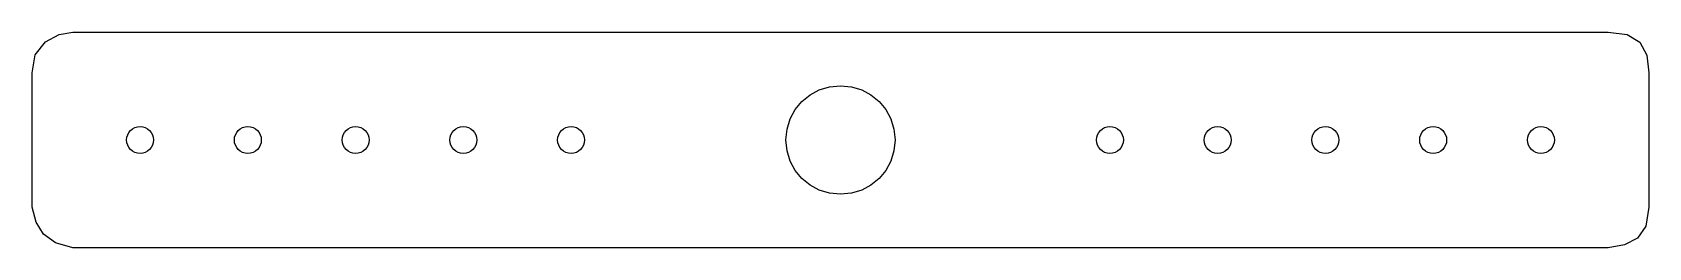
# Model space of a CAD drawing. Extents: x 0 to 60, y 0 to 8.
import ezdxf

# ---------------------------------------------------------------- set-up
doc = ezdxf.new("R2010")
doc.units = 0
doc.layers.add('Layer_1', color=7, linetype='CONTINUOUS')

msp = doc.modelspace()

# ---------------------------------------------------------------- linework, layer by layer
at = {"layer": 'Layer_1', "color": 7}
for points in [[(58.499999, -0.000001), (1.5, -0.000001), (0.860865, 0.181299), (0.416828, 0.505685), (0.139378, 0.952217), (0, 1.500011), (0, 6.500001), (0.109039, 7.163392), (0.486661, 7.640602), (0.995951, 7.922513), (1.5, 7.999983), (58.499999, 7.999983), (59.2049, 7.920171), (59.672584, 7.628099), (59.928974, 7.146967), (59.999999, 6.500001), (59.999999, 1.500011), (59.898492, 0.796882), (59.581158, 0.352608), (59.098242, 0.107018), (58.499999, -0.000001)], [(32.023749, 4), (31.982634, 3.593376), (31.864713, 3.214645), (31.678125, 2.871919), (31.431007, 2.573315), (31.131497, 2.326943), (30.787734, 2.140918), (30.407855, 2.023354), (29.999999, 1.982362), (29.592143, 2.023354), (29.212264, 2.140918), (28.868501, 2.326943), (28.568992, 2.573315), (28.321874, 2.871919), (28.135285, 3.214645), (28.017364, 3.593376), (27.976249, 4), (28.017364, 4.406624), (28.135285, 4.785355), (28.321874, 5.128081), (28.568992, 5.426685), (28.868501, 5.673057), (29.212264, 5.859082), (29.592143, 5.976646), (29.999999, 6.017638), (30.407855, 5.976646), (30.787734, 5.859082), (31.131497, 5.673057), (31.431007, 5.426685), (31.678125, 5.128081), (31.864713, 4.785355), (31.982634, 4.406624), (32.023749, 4)]]:
    msp.add_lwpolyline(points, dxfattribs=at)
at = {"layer": 'Layer_1', "color": 1}
for points in [[(4.5, 4.000012), (4.489842, 3.899244), (4.460708, 3.805389), (4.414608, 3.720457), (4.353554, 3.646458), (4.279555, 3.585404), (4.194623, 3.539304), (4.100768, 3.51017), (4, 3.500012), (3.899233, 3.51017), (3.805378, 3.539304), (3.720446, 3.585404), (3.646447, 3.646458), (3.585393, 3.720457), (3.539293, 3.805389), (3.510159, 3.899244), (3.5, 4.000012), (3.510159, 4.100779), (3.539293, 4.194634), (3.585393, 4.279566), (3.646447, 4.353565), (3.720446, 4.41462), (3.805378, 4.460719), (3.899233, 4.489853), (4, 4.500012), (4.100768, 4.489853), (4.194623, 4.460719), (4.279555, 4.41462), (4.353554, 4.353565), (4.414608, 4.279566), (4.460708, 4.194634), (4.489842, 4.100779), (4.5, 4.000012)], [(8.499999, 4.000012), (8.489841, 3.899244), (8.460707, 3.805389), (8.414607, 3.720457), (8.353553, 3.646458), (8.279554, 3.585404), (8.194622, 3.539304), (8.100767, 3.51017), (7.999999, 3.500012), (7.899232, 3.51017), (7.805377, 3.539304), (7.720444, 3.585404), (7.646446, 3.646458), (7.585391, 3.720457), (7.539292, 3.805389), (7.510157, 3.899244), (7.499999, 4.000012), (7.510157, 4.100779), (7.539292, 4.194634), (7.585391, 4.279566), (7.646446, 4.353565), (7.720444, 4.41462), (7.805377, 4.460719), (7.899232, 4.489853), (7.999999, 4.500012), (8.100767, 4.489853), (8.194622, 4.460719), (8.279554, 4.41462), (8.353553, 4.353565), (8.414607, 4.279566), (8.460707, 4.194634), (8.489841, 4.100779), (8.499999, 4.000012)], [(12.499999, 4.000012), (12.489841, 3.899244), (12.460707, 3.805389), (12.414607, 3.720457), (12.353552, 3.646458), (12.279554, 3.585404), (12.194622, 3.539304), (12.100767, 3.51017), (11.999999, 3.500012), (11.899232, 3.51017), (11.805376, 3.539304), (11.720444, 3.585404), (11.646446, 3.646458), (11.585391, 3.720457), (11.539291, 3.805389), (11.510157, 3.899244), (11.499999, 4.000012), (11.510157, 4.100779), (11.539291, 4.194634), (11.585391, 4.279566), (11.646446, 4.353565), (11.720444, 4.41462), (11.805376, 4.460719), (11.899232, 4.489853), (11.999999, 4.500012), (12.100767, 4.489853), (12.194622, 4.460719), (12.279554, 4.41462), (12.353552, 4.353565), (12.414607, 4.279566), (12.460707, 4.194634), (12.489841, 4.100779), (12.499999, 4.000012)], [(16.499999, 4.000012), (16.489841, 3.899244), (16.460707, 3.805389), (16.414607, 3.720457), (16.353552, 3.646458), (16.279554, 3.585404), (16.194621, 3.539304), (16.100766, 3.51017), (15.999999, 3.500012), (15.899232, 3.51017), (15.805376, 3.539304), (15.720444, 3.585404), (15.646445, 3.646458), (15.585391, 3.720457), (15.539291, 3.805389), (15.510157, 3.899244), (15.499999, 4.000012), (15.510157, 4.100779), (15.539291, 4.194634), (15.585391, 4.279566), (15.646445, 4.353565), (15.720444, 4.41462), (15.805376, 4.460719), (15.899232, 4.489853), (15.999999, 4.500012), (16.100766, 4.489853), (16.194621, 4.460719), (16.279554, 4.41462), (16.353552, 4.353565), (16.414607, 4.279566), (16.460707, 4.194634), (16.489841, 4.100779), (16.499999, 4.000012)], [(20.499999, 4.000012), (20.489841, 3.899244), (20.460707, 3.805389), (20.414607, 3.720457), (20.353553, 3.646458), (20.279554, 3.585404), (20.194622, 3.539304), (20.100767, 3.51017), (19.999999, 3.500012), (19.899232, 3.51017), (19.805377, 3.539304), (19.720444, 3.585404), (19.646446, 3.646458), (19.585391, 3.720457), (19.539291, 3.805389), (19.510157, 3.899244), (19.499999, 4.000012), (19.510157, 4.100779), (19.539291, 4.194634), (19.585391, 4.279566), (19.646446, 4.353565), (19.720444, 4.41462), (19.805377, 4.460719), (19.899232, 4.489853), (19.999999, 4.500012), (20.100767, 4.489853), (20.194622, 4.460719), (20.279554, 4.41462), (20.353553, 4.353565), (20.414607, 4.279566), (20.460707, 4.194634), (20.489841, 4.100779), (20.499999, 4.000012)], [(40.499999, 4.000012), (40.489841, 3.899244), (40.460707, 3.805389), (40.414607, 3.720457), (40.353553, 3.646458), (40.279554, 3.585404), (40.194622, 3.539304), (40.100767, 3.51017), (39.999999, 3.500012), (39.899232, 3.51017), (39.805377, 3.539304), (39.720444, 3.585404), (39.646446, 3.646458), (39.585391, 3.720457), (39.539292, 3.805389), (39.510157, 3.899244), (39.499999, 4.000012), (39.510157, 4.100779), (39.539292, 4.194634), (39.585391, 4.279566), (39.646446, 4.353565), (39.720444, 4.41462), (39.805377, 4.460719), (39.899232, 4.489853), (39.999999, 4.500012), (40.100767, 4.489853), (40.194622, 4.460719), (40.279554, 4.41462), (40.353553, 4.353565), (40.414607, 4.279566), (40.460707, 4.194634), (40.489841, 4.100779), (40.499999, 4.000012)], [(44.499999, 4.000012), (44.489841, 3.899244), (44.460707, 3.805389), (44.414607, 3.720457), (44.353553, 3.646458), (44.279554, 3.585404), (44.194622, 3.539304), (44.100767, 3.51017), (43.999999, 3.500012), (43.899232, 3.51017), (43.805377, 3.539304), (43.720445, 3.585404), (43.646446, 3.646458), (43.585392, 3.720457), (43.539292, 3.805389), (43.510158, 3.899244), (43.499999, 4.000012), (43.510158, 4.100779), (43.539292, 4.194634), (43.585392, 4.279566), (43.646446, 4.353565), (43.720445, 4.41462), (43.805377, 4.460719), (43.899232, 4.489853), (43.999999, 4.500012), (44.100767, 4.489853), (44.194622, 4.460719), (44.279554, 4.41462), (44.353553, 4.353565), (44.414607, 4.279566), (44.460707, 4.194634), (44.489841, 4.100779), (44.499999, 4.000012)], [(48.499999, 4.000012), (48.489841, 3.899244), (48.460707, 3.805389), (48.414607, 3.720457), (48.353553, 3.646458), (48.279554, 3.585404), (48.194622, 3.539304), (48.100767, 3.51017), (47.999999, 3.500012), (47.899232, 3.51017), (47.805377, 3.539304), (47.720444, 3.585404), (47.646446, 3.646458), (47.585392, 3.720457), (47.539292, 3.805389), (47.510158, 3.899244), (47.499999, 4.000012), (47.510158, 4.100779), (47.539292, 4.194634), (47.585392, 4.279566), (47.646446, 4.353565), (47.720444, 4.41462), (47.805377, 4.460719), (47.899232, 4.489853), (47.999999, 4.500012), (48.100767, 4.489853), (48.194622, 4.460719), (48.279554, 4.41462), (48.353553, 4.353565), (48.414607, 4.279566), (48.460707, 4.194634), (48.489841, 4.100779), (48.499999, 4.000012)], [(52.499999, 4.000012), (52.489841, 3.899244), (52.460707, 3.805389), (52.414607, 3.720457), (52.353553, 3.646458), (52.279554, 3.585404), (52.194622, 3.539304), (52.100767, 3.51017), (51.999999, 3.500012), (51.899232, 3.51017), (51.805377, 3.539304), (51.720444, 3.585404), (51.646446, 3.646458), (51.585391, 3.720457), (51.539292, 3.805389), (51.510157, 3.899244), (51.499999, 4.000012), (51.510157, 4.100779), (51.539292, 4.194634), (51.585391, 4.279566), (51.646446, 4.353565), (51.720444, 4.41462), (51.805377, 4.460719), (51.899232, 4.489853), (51.999999, 4.500012), (52.100767, 4.489853), (52.194622, 4.460719), (52.279554, 4.41462), (52.353553, 4.353565), (52.414607, 4.279566), (52.460707, 4.194634), (52.489841, 4.100779), (52.499999, 4.000012)], [(56.499999, 4.000012), (56.489841, 3.899244), (56.460707, 3.805389), (56.414607, 3.720457), (56.353553, 3.646458), (56.279554, 3.585404), (56.194622, 3.539304), (56.100767, 3.51017), (55.999999, 3.500012), (55.899232, 3.51017), (55.805377, 3.539304), (55.720445, 3.585404), (55.646446, 3.646458), (55.585392, 3.720457), (55.539292, 3.805389), (55.510158, 3.899244), (55.499999, 4.000012), (55.510158, 4.100779), (55.539292, 4.194634), (55.585392, 4.279566), (55.646446, 4.353565), (55.720445, 4.41462), (55.805377, 4.460719), (55.899232, 4.489853), (55.999999, 4.500012), (56.100767, 4.489853), (56.194622, 4.460719), (56.279554, 4.41462), (56.353553, 4.353565), (56.414607, 4.279566), (56.460707, 4.194634), (56.489841, 4.100779), (56.499999, 4.000012)]]:
    msp.add_lwpolyline(points, dxfattribs=at)

doc.saveas('drawing.dxf')
